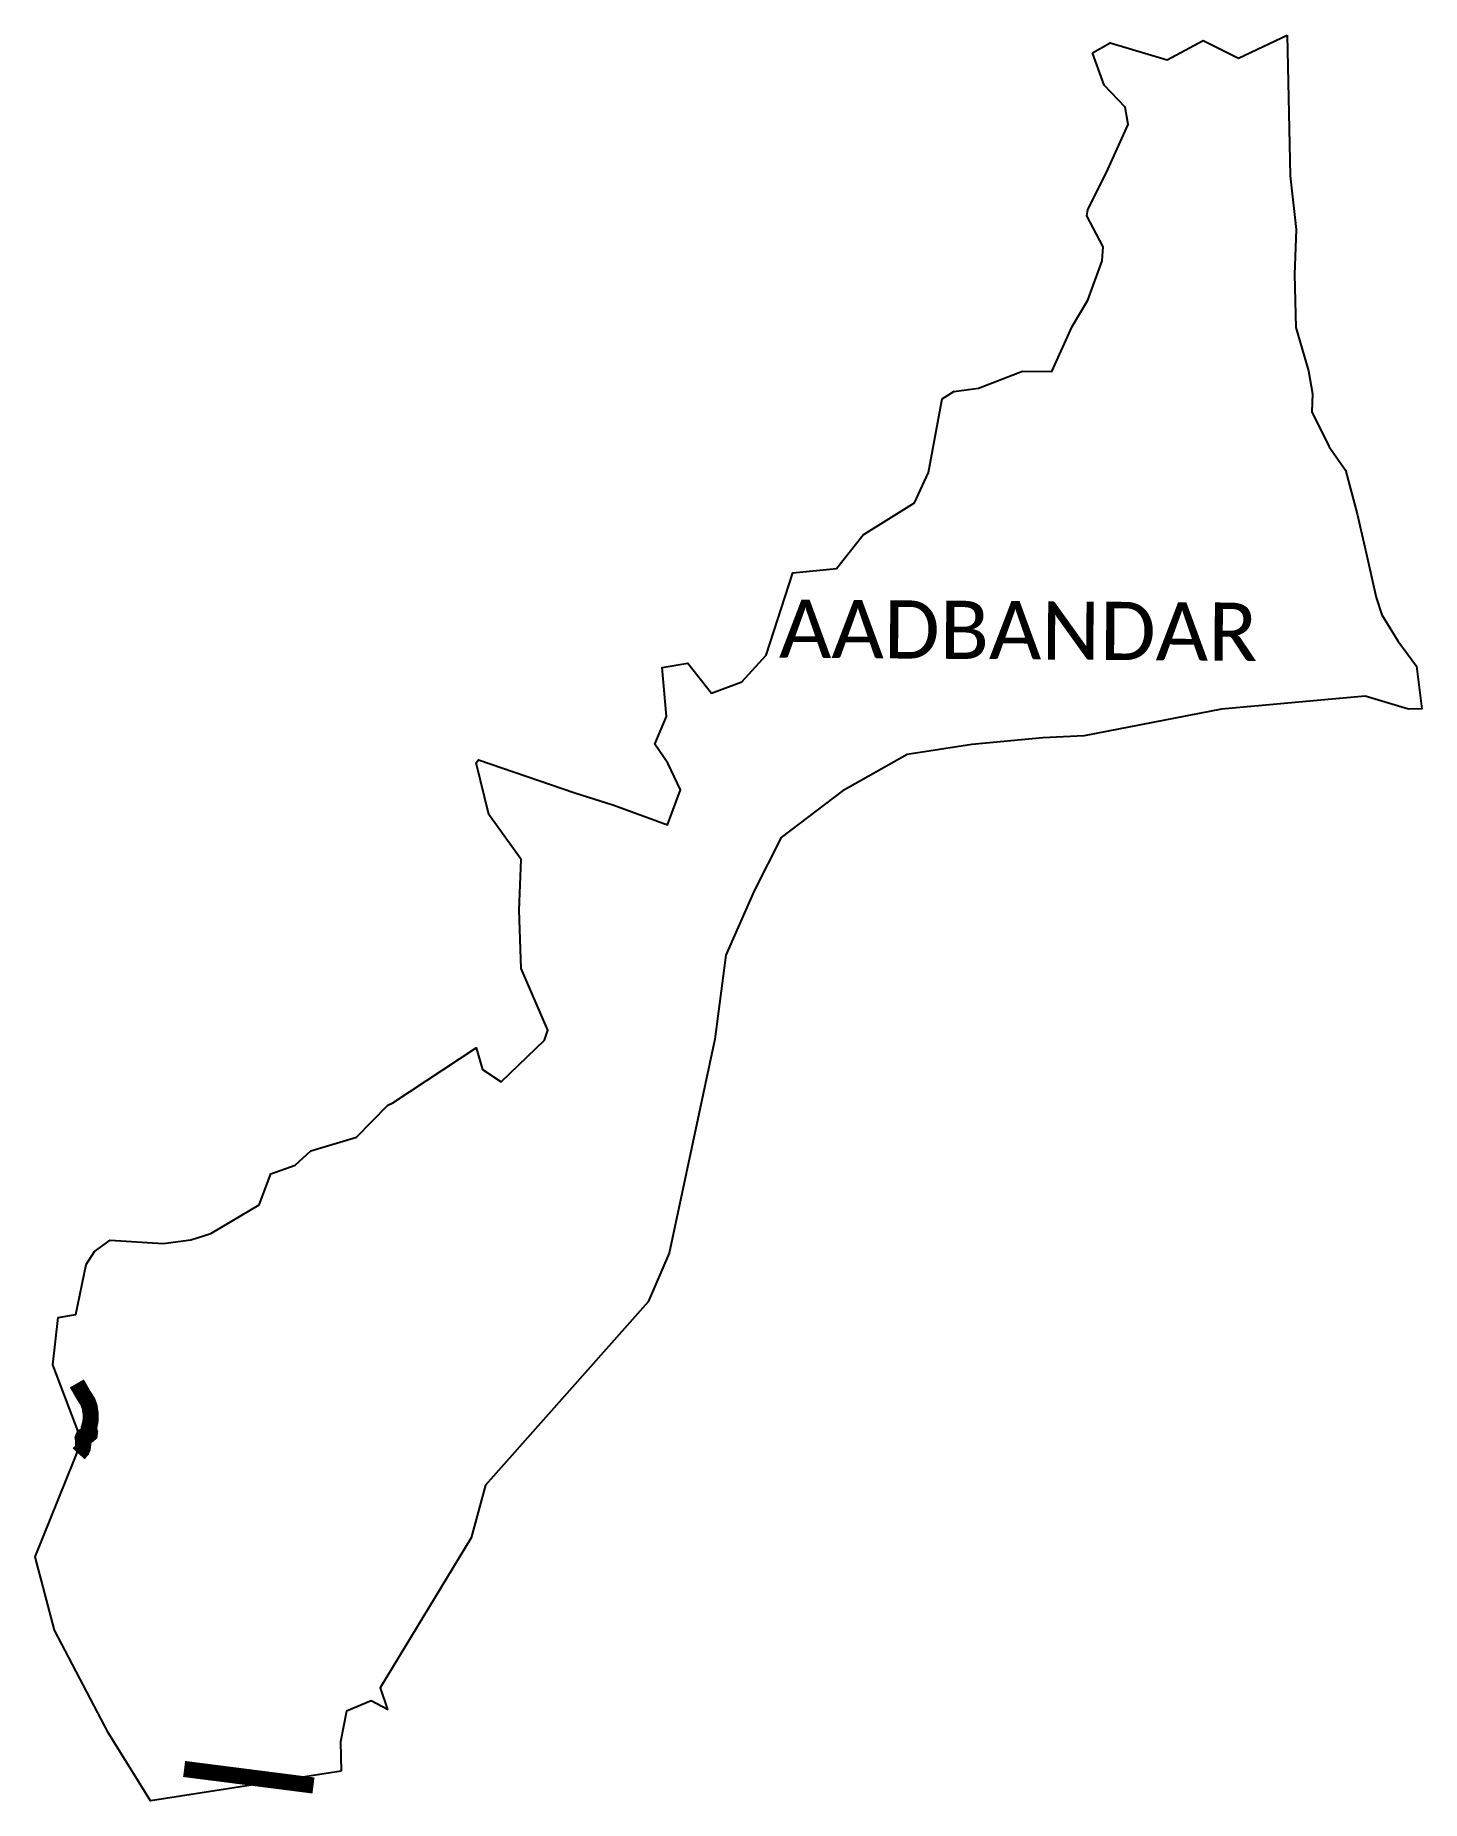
# Model space of a CAD drawing. Header units: metres. Extents: x 331806 to 336105, y 1791549 to 1797022.
import ezdxf

# ---------------------------------------------------------------- set-up
doc = ezdxf.new("R2010")
doc.units = ezdxf.units.M
for name, color, linetype in [('UNPROTECTED', 130, 'Continuous'), ('UNPROTECTED DUE TO CREEK', 150, 'Continuous'), ('village', 3, 'Continuous'), ('VILLAGE NAME', 250, 'Continuous')]:
    doc.layers.add(name, color=color, linetype=linetype)

msp = doc.modelspace()

# ---------------------------------------------------------------- linework, layer by layer
at = {"color": 3}
for points in [[(335688.2, 1797021.7), (335697.5, 1796586.3), (335716.3, 1796420), (335711.1, 1796280.4), (335714.7, 1796115.9), (335754.1, 1795982), (335766.7, 1795910.7), (335764.5, 1795854.8), (335818.2, 1795746.2), (335869.3, 1795673.5), (335905.1, 1795538.5), (335937.4, 1795398.5), (335964.2, 1795279.1), (335981.2, 1795225.4), (336030.8, 1795144.1), (336088.7, 1795065.9), (336105.1, 1794933.5), (336064.2, 1794932.5), (335930.2, 1794973.1), (335483.9, 1794932.8), (335058.9, 1794850.2), (334930.7, 1794844), (334709.6, 1794823), (334509.3, 1794792.5), (334307.6, 1794678.7), (334118.9, 1794535), (334035.2, 1794369.5), (333947.1, 1794169.9), (333913, 1793909), (333771.4, 1793245.6), (333706, 1793095.5), (333202, 1792526.3), (333157.8, 1792363.5), (332875.7, 1791898), (332898.1, 1791831.7), (332847, 1791857.8), (332771.5, 1791826.3), (332752.4, 1791730.9)], [(332754, 1791640), (332162.8, 1791548.5), (332032.6, 1791758.3), (331865.6, 1792077.1), (331806, 1792304.8), (331950.4, 1792663.6), (331860, 1792899.7), (331877.4, 1793046.7), (331931.8, 1793056.1), (331963.5, 1793210.8), (331989.9, 1793250.7), (332037.9, 1793286.8), (332202.9, 1793276.1), (332288.7, 1793287.1), (332350.5, 1793307.1), (332500.4, 1793395.8), (332536.2, 1793492.3), (332611.9, 1793519), (332660.8, 1793563.6), (332802.3, 1793606.1), (332898.8, 1793704.6), (332914.7, 1793711.6), (333173, 1793882.7), (333193.1, 1793815.9), (333250.5, 1793776.9), (333385.5, 1793906.8), (333395.4, 1793937.7), (333312.6, 1794128.3), (333306.6, 1794309.8), (333312.3, 1794466.5), (333212.8, 1794605.6), (333172.7, 1794766.7), (333180.7, 1794775.3), (333479, 1794673.6), (333599.6, 1794634.5), (333766.4, 1794573.5), (333806.7, 1794682.2), (333767.2, 1794765.3), (333727.6, 1794823.9), (333762.9, 1794910.1), (333750.2, 1795061.5), (333829.2, 1795074.7), (333902.6, 1794982.1), (333997.3, 1795017.5), (334072.5, 1795099.5), (334155, 1795355.1), (334290.2, 1795369.2), (334372.9, 1795472.6), (334532.4, 1795572.7), (334575.9, 1795666.5), (334618, 1795895), (334654.4, 1795917), (334730.7, 1795927.8), (334866.9, 1795980.6), (334958.1, 1795979.6), (335021, 1796118.5), (335069.9, 1796200.5), (335114.1, 1796322.2), (335117, 1796365.6), (335067, 1796461.7), (335069.6, 1796480.5), (335131.4, 1796606.1), (335194.6, 1796745.1), (335185.6, 1796799.1), (335120.2, 1796866.8), (335083.8, 1796966.9)], [(335083.8, 1796966.9), (335139.1, 1796998.7), (335316, 1796945.7), (335427.4, 1797005.6), (335536.6, 1796951.3)]]:
    msp.add_lwpolyline(points, dxfattribs=at)
at = {"layer": 'UNPROTECTED', "const_width": 50, "flags": 128}
msp.add_lwpolyline([(331934.8, 1792842.3), (331940.7, 1792831.9), (331955.4, 1792806.4), (331969, 1792784.9), (331974.5, 1792769.2), (331977.3, 1792750.6), (331977.8, 1792737.3), (331977, 1792724.1), (331973.9, 1792710.4), (331971.9, 1792704.6), (331972.7, 1792698.7), (331975.6, 1792690.6), (331974.9, 1792685), (331971.9, 1792682.5), (331961.7, 1792681.5), (331960.2, 1792680.7), (331955.5, 1792678.4), (331953, 1792672.5), (331954.2, 1792665.6), (331954.5, 1792651.9), (331953.1, 1792641.3), (331950.5, 1792635.1), (331940.3, 1792623.9)], dxfattribs=at)
at = {"layer": 'UNPROTECTED DUE TO CREEK', "const_width": 50, "flags": 128}
msp.add_lwpolyline([(332267.5, 1791646.9), (332668.6, 1791595.6)], dxfattribs=at)
at = {"layer": 'village'}
for points in [[(335536.6, 1796951.3), (335688.2, 1797021.7)], [(332752.4, 1791730.9), (332754, 1791640)]]:
    msp.add_lwpolyline(points, dxfattribs=at)

# ---------------------------------------------------------------- texts
at = {"layer": 'VILLAGE NAME', "insert": (334113, 1795272.5), "char_height": 180.345, "attachment_point": 1, "rotation": 359.6139}
msp.add_mtext_dynamic_manual_height_columns('{\\fCalibri|b0|i0|c0|p34;AADBANDAR}', width=1779.605, gutter_width=901.7, heights=[0], dxfattribs=at)

doc.saveas('drawing.dxf')
